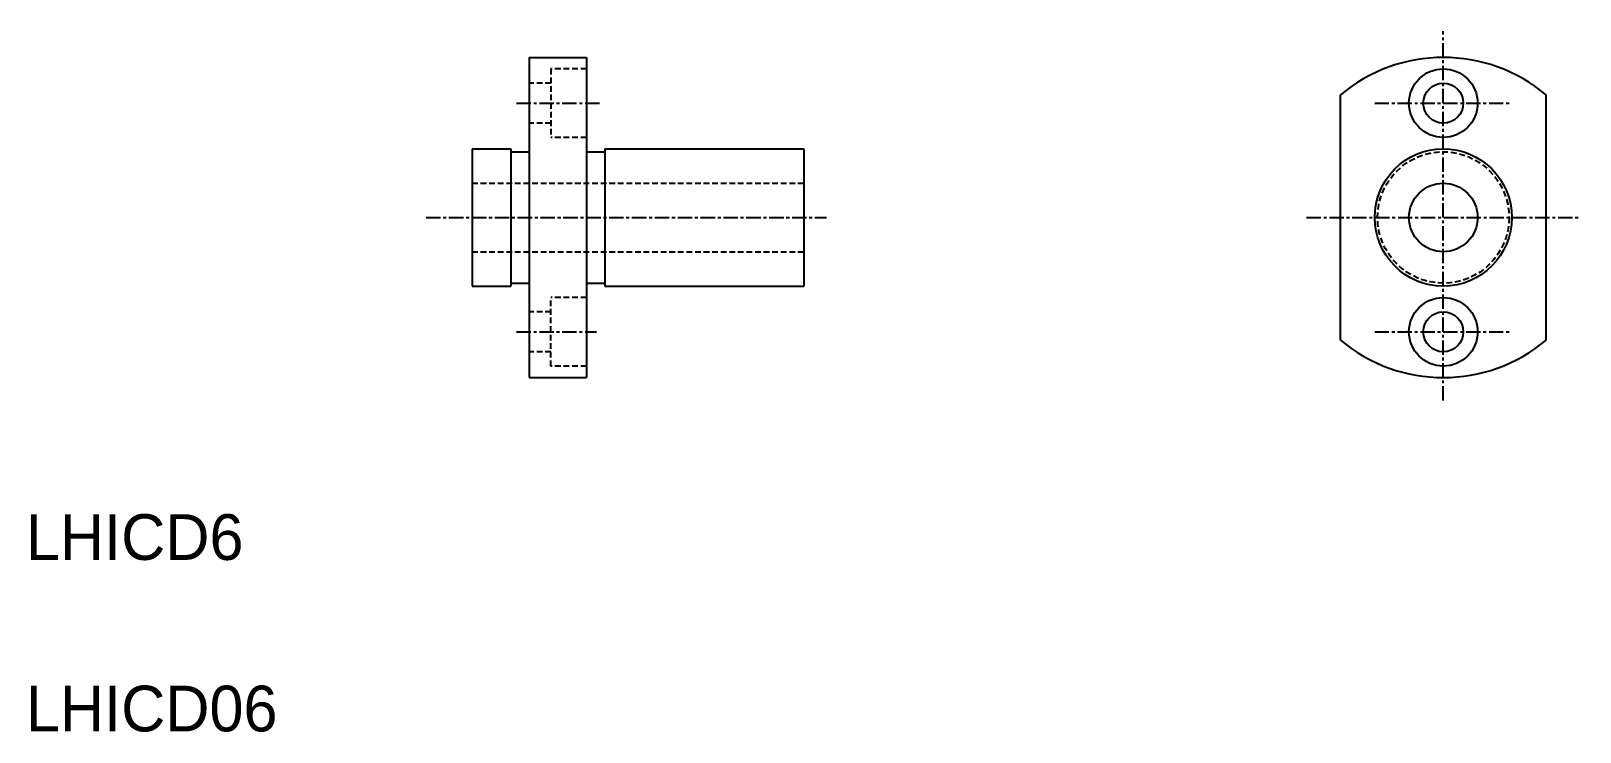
# Model space of a CAD drawing. Extents: x 322 to 458, y 140 to 202.
import ezdxf

# ---------------------------------------------------------------- set-up
doc = ezdxf.new("R2010")
doc.units = 0
doc.linetypes.add('CENTER', pattern=[2, 1.25, -0.25, 0.25, -0.25])
doc.linetypes.add('DASHED', pattern=[0.75, 0.5, -0.25])
doc.layers.get('0').update_dxf_attribs({"linetype": 'CONTINUOUS'})
doc.layers.add('CENTER', color=1, linetype='CENTER')

msp = doc.modelspace()

# ---------------------------------------------------------------- linework, layer by layer
at = {"color": 7, "linetype": 'CONTINUOUS'}
for p, q in [((365.77, 199.23), (365.77, 171.23)), ((365.77, 199.23), (370.77, 199.23)), ((370.77, 199.23), (370.77, 171.23)), ((436.7, 174.5), (436.7, 195.95)), ((454.7, 174.5), (454.7, 195.95)), ((360.77, 191.23), (360.77, 179.23)), ((360.77, 191.23), (364.17, 191.23)), ((364.17, 191.23), (364.17, 179.23)), ((372.37, 191.23), (389.77, 191.23)), ((372.37, 191.23), (372.37, 179.23)), ((389.77, 191.23), (389.77, 179.23)), ((364.17, 190.98), (365.77, 190.98)), ((370.77, 190.98), (372.37, 190.98)), ((360.77, 179.23), (364.17, 179.23)), ((364.17, 179.48), (365.77, 179.48)), ((370.77, 179.48), (372.37, 179.48)), ((372.37, 179.23), (389.77, 179.23)), ((365.77, 171.23), (370.77, 171.23))]:
    msp.add_line(p, q, dxfattribs=at)
at = {"color": 3, "linetype": 'DASHED'}
for p, q in [((367.67, 198.23), (367.67, 192.23)), ((370.77, 198.23), (367.67, 198.23)), ((367.67, 196.98), (365.77, 196.98)), ((367.67, 193.48), (365.77, 193.48)), ((370.77, 192.23), (367.67, 192.23)), ((360.77, 188.23), (389.77, 188.23)), ((360.77, 182.23), (389.77, 182.23)), ((370.77, 178.23), (367.67, 178.23)), ((367.67, 172.23), (367.67, 178.23)), ((367.67, 176.98), (365.77, 176.98)), ((367.67, 173.48), (365.77, 173.48)), ((370.77, 172.23), (367.67, 172.23))]:
    msp.add_line(p, q, dxfattribs=at)
at = {"color": 7, "linetype": 'CONTINUOUS'}
for centre, radius in [((445.7, 195.23), 3), ((445.7, 195.23), 1.75), ((445.7, 185.23), 6), ((445.7, 185.23), 3), ((445.7, 175.23), 3), ((445.7, 175.23), 1.75)]:
    msp.add_circle(centre, radius, dxfattribs=at)
at = {"color": 3, "linetype": 'DASHED'}
msp.add_circle((445.7, 185.23), 5.75, dxfattribs=at)
at = {"color": 7, "linetype": 'CONTINUOUS'}
for start, end in [(49.9948, 130.0052), (229.9948, 310.0052)]:
    msp.add_arc((445.7, 185.23), 14, start, end, dxfattribs=at)
at = {"layer": 'CENTER', "color": 1, "linetype": 'CENTER'}
for p, q in [((445.7, 169.23), (445.7, 201.54)), ((364.66, 195.23), (372.16, 195.23)), ((439.7, 195.23), (451.7, 195.23)), ((356.75, 185.23), (391.16, 185.23)), ((358.77, 185.23), (391.77, 185.23)), ((433.74, 185.23), (457.66, 185.23)), ((364.66, 175.23), (371.66, 175.23)), ((439.7, 175.23), (451.7, 175.23))]:
    msp.add_line(p, q, dxfattribs=at)

# ---------------------------------------------------------------- texts
at = {"color": 7, "linetype": 'CONTINUOUS'}
for s, p in [('LHICD6', (321.76, 155.28)), ('LHICD06', (321.76, 140.28))]:
    msp.add_text(s, height=4, dxfattribs=at).set_placement(p)

doc.saveas('drawing.dxf')
